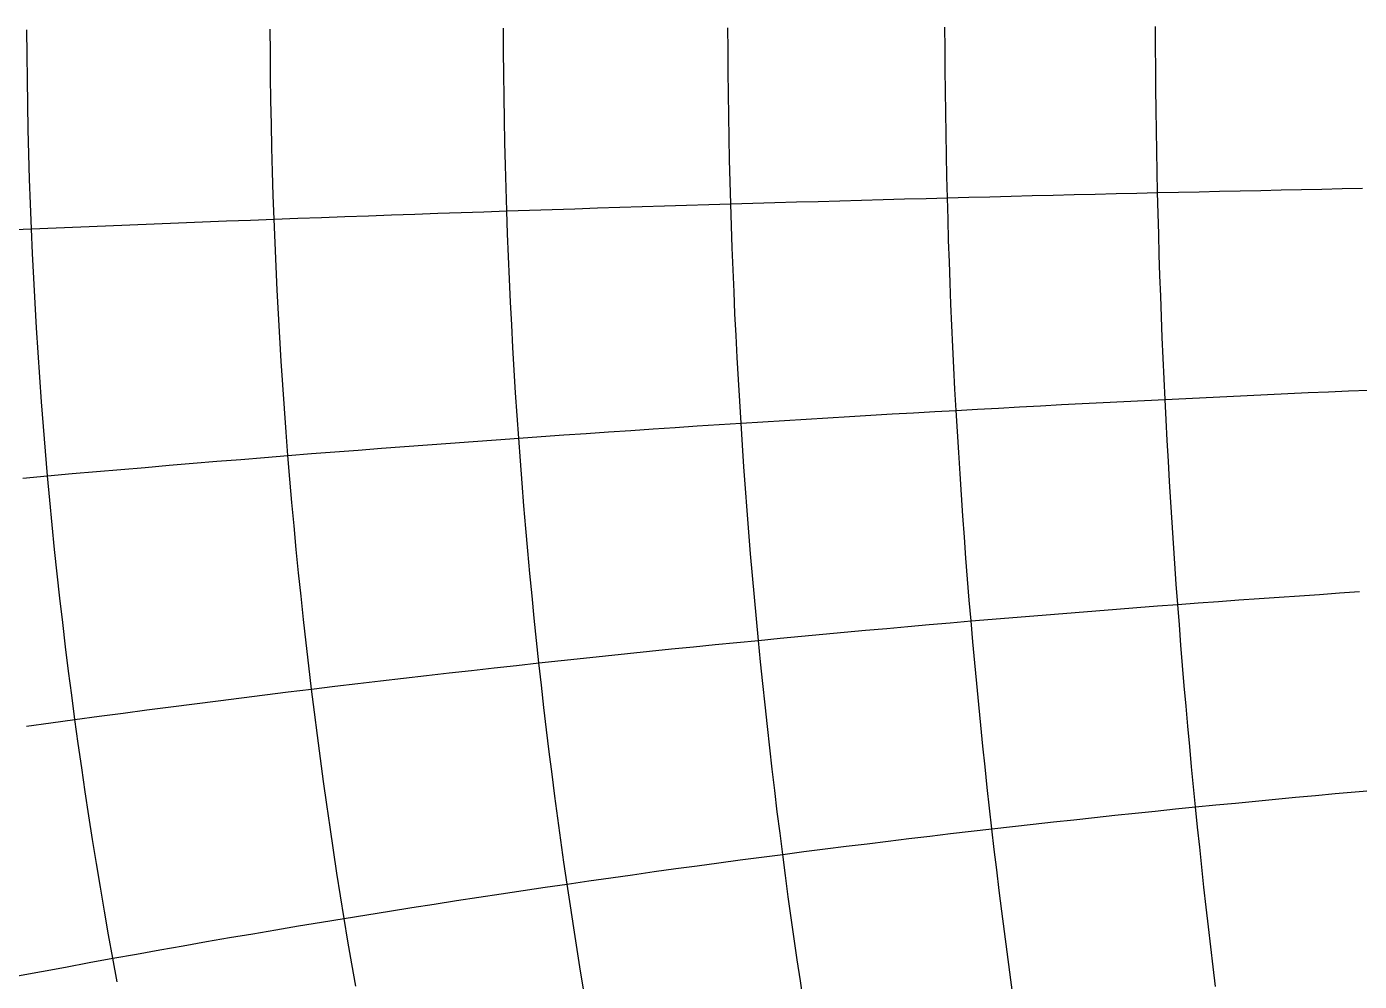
# Model space of a CAD drawing. Header units: metres. Extents: x -3.79 to 3.79, y -1 to 0.
# Drawn here: x -0.4814 to -0.2428, y -0.174 to -0.003 of the extents above; entities that cross this region are included whole.
import ezdxf

# ---------------------------------------------------------------- set-up
doc = ezdxf.new("R2010")
doc.units = ezdxf.units.M

msp = doc.modelspace()

# ---------------------------------------------------------------- linework, layer by layer
for p, q in [((-0.48136, -0.008), (-0.48139, -0.00354)), ((-0.4378, -0.00764), (-0.43782, -0.00338)), ((-0.39605, -0.00734), (-0.39607, -0.00325)), ((-0.35586, -0.00708), (-0.35588, -0.00314)), ((-0.31701, -0.00686), (-0.31703, -0.00304)), ((-0.27931, -0.00667), (-0.27932, -0.00295)), ((-0.35583, -0.01103), (-0.35586, -0.00708)), ((-0.31699, -0.01069), (-0.31701, -0.00686)), ((-0.27929, -0.01039), (-0.27931, -0.00667)), ((-0.48131, -0.01245), (-0.48136, -0.008)), ((-0.43776, -0.01191), (-0.4378, -0.00764)), ((-0.39601, -0.01144), (-0.39605, -0.00734)), ((-0.4377, -0.01617), (-0.43776, -0.01191)), ((-0.39596, -0.01553), (-0.39601, -0.01144)), ((-0.35579, -0.01498), (-0.35583, -0.01103)), ((-0.31695, -0.01451), (-0.31699, -0.01069)), ((-0.27926, -0.01411), (-0.27929, -0.01039)), ((-0.48124, -0.01691), (-0.48131, -0.01245)), ((-0.27921, -0.01783), (-0.27926, -0.01411)), ((-0.43762, -0.02042), (-0.4377, -0.01617)), ((-0.3959, -0.01962), (-0.39596, -0.01553)), ((-0.35573, -0.01893), (-0.35579, -0.01498)), ((-0.3169, -0.01833), (-0.31695, -0.01451)), ((-0.48115, -0.02136), (-0.48124, -0.01691)), ((-0.35566, -0.02287), (-0.35573, -0.01893)), ((-0.31684, -0.02216), (-0.3169, -0.01833)), ((-0.27916, -0.02154), (-0.27921, -0.01783)), ((-0.48104, -0.02582), (-0.48115, -0.02136)), ((-0.43752, -0.02468), (-0.43762, -0.02042)), ((-0.39581, -0.02371), (-0.3959, -0.01962)), ((-0.39572, -0.0278), (-0.39581, -0.02371)), ((-0.35558, -0.02682), (-0.35566, -0.02287)), ((-0.31677, -0.02598), (-0.31684, -0.02216)), ((-0.2791, -0.02526), (-0.27916, -0.02154)), ((-0.48091, -0.03027), (-0.48104, -0.02582)), ((-0.43741, -0.02894), (-0.43752, -0.02468)), ((-0.31668, -0.0298), (-0.31677, -0.02598)), ((-0.27903, -0.02897), (-0.2791, -0.02526)), ((-0.3956, -0.03188), (-0.39572, -0.0278)), ((-0.35548, -0.03076), (-0.35558, -0.02682)), ((-0.48076, -0.03472), (-0.48091, -0.03027)), ((-0.43728, -0.03319), (-0.43741, -0.02894)), ((-0.35537, -0.0347), (-0.35548, -0.03076)), ((-0.31659, -0.03362), (-0.31668, -0.0298)), ((-0.27895, -0.03269), (-0.27903, -0.02897)), ((-0.43713, -0.03744), (-0.43728, -0.03319)), ((-0.39547, -0.03597), (-0.3956, -0.03188)), ((-0.30898, -0.03342), (-0.30519, -0.03332)), ((-0.30519, -0.03332), (-0.30141, -0.03323)), ((-0.30141, -0.03323), (-0.29764, -0.03313)), ((-0.29764, -0.03313), (-0.29388, -0.03304)), ((-0.29388, -0.03304), (-0.29013, -0.03295)), ((-0.29013, -0.03295), (-0.2864, -0.03286)), ((-0.2864, -0.03286), (-0.28267, -0.03277)), ((-0.28267, -0.03277), (-0.27895, -0.03269)), ((-0.27895, -0.03269), (-0.27524, -0.0326)), ((-0.27886, -0.0364), (-0.27895, -0.03269)), ((-0.27524, -0.0326), (-0.27154, -0.03252)), ((-0.27154, -0.03252), (-0.26786, -0.03244)), ((-0.26786, -0.03244), (-0.26418, -0.03236)), ((-0.26418, -0.03236), (-0.2605, -0.03228)), ((-0.2605, -0.03228), (-0.25684, -0.0322)), ((-0.25684, -0.0322), (-0.25319, -0.03212)), ((-0.25319, -0.03212), (-0.24954, -0.03205)), ((-0.24954, -0.03205), (-0.24591, -0.03197)), ((-0.24591, -0.03197), (-0.24228, -0.0319)), ((-0.48058, -0.03916), (-0.48076, -0.03472)), ((-0.3914, -0.03583), (-0.38734, -0.0357)), ((-0.38734, -0.0357), (-0.38329, -0.03557)), ((-0.38329, -0.03557), (-0.37926, -0.03544)), ((-0.37926, -0.03544), (-0.37524, -0.03531)), ((-0.37524, -0.03531), (-0.37124, -0.03519)), ((-0.37124, -0.03519), (-0.36725, -0.03506)), ((-0.36725, -0.03506), (-0.36328, -0.03494)), ((-0.36328, -0.03494), (-0.35931, -0.03482)), ((-0.35931, -0.03482), (-0.35537, -0.0347)), ((-0.35537, -0.0347), (-0.35143, -0.03459)), ((-0.35524, -0.03864), (-0.35537, -0.0347)), ((-0.35143, -0.03459), (-0.34751, -0.03447)), ((-0.34751, -0.03447), (-0.3436, -0.03436)), ((-0.3436, -0.03436), (-0.33971, -0.03425)), ((-0.33971, -0.03425), (-0.33582, -0.03414)), ((-0.33582, -0.03414), (-0.33196, -0.03403)), ((-0.33196, -0.03403), (-0.3281, -0.03392)), ((-0.3281, -0.03392), (-0.32425, -0.03382)), ((-0.32425, -0.03382), (-0.32041, -0.03372)), ((-0.32041, -0.03372), (-0.31659, -0.03362)), ((-0.31659, -0.03362), (-0.31278, -0.03352)), ((-0.31648, -0.03743), (-0.31659, -0.03362)), ((-0.31278, -0.03352), (-0.30898, -0.03342)), ((-0.45861, -0.03827), (-0.45428, -0.0381)), ((-0.45428, -0.0381), (-0.44996, -0.03793)), ((-0.44996, -0.03793), (-0.44566, -0.03777)), ((-0.44566, -0.03777), (-0.44139, -0.0376)), ((-0.44139, -0.0376), (-0.43713, -0.03744)), ((-0.43713, -0.03744), (-0.43289, -0.03729)), ((-0.43696, -0.04169), (-0.43713, -0.03744)), ((-0.43289, -0.03729), (-0.42866, -0.03713)), ((-0.42866, -0.03713), (-0.42446, -0.03698)), ((-0.42446, -0.03698), (-0.42026, -0.03683)), ((-0.42026, -0.03683), (-0.41609, -0.03668)), ((-0.41609, -0.03668), (-0.41194, -0.03653)), ((-0.41194, -0.03653), (-0.4078, -0.03639)), ((-0.4078, -0.03639), (-0.40367, -0.03625)), ((-0.40367, -0.03625), (-0.39957, -0.03611)), ((-0.39957, -0.03611), (-0.39547, -0.03597)), ((-0.39547, -0.03597), (-0.3914, -0.03583)), ((-0.39533, -0.04005), (-0.39547, -0.03597)), ((-0.31637, -0.04125), (-0.31648, -0.03743)), ((-0.27876, -0.04011), (-0.27886, -0.0364)), ((-0.48504, -0.03935), (-0.48058, -0.03916)), ((-0.48058, -0.03916), (-0.47615, -0.03898)), ((-0.48039, -0.0436), (-0.48058, -0.03916)), ((-0.47615, -0.03898), (-0.47173, -0.0388)), ((-0.47173, -0.0388), (-0.46734, -0.03862)), ((-0.46734, -0.03862), (-0.46297, -0.03844)), ((-0.46297, -0.03844), (-0.45861, -0.03827)), ((-0.39517, -0.04413), (-0.39533, -0.04005)), ((-0.35511, -0.04258), (-0.35524, -0.03864)), ((-0.27865, -0.04382), (-0.27876, -0.04011)), ((-0.43677, -0.04594), (-0.43696, -0.04169)), ((-0.35496, -0.04652), (-0.35511, -0.04258)), ((-0.31624, -0.04506), (-0.31637, -0.04125)), ((-0.48017, -0.04804), (-0.48039, -0.0436)), ((-0.39499, -0.04821), (-0.39517, -0.04413)), ((-0.3161, -0.04887), (-0.31624, -0.04506)), ((-0.27853, -0.04753), (-0.27865, -0.04382)), ((-0.43657, -0.05018), (-0.43677, -0.04594)), ((-0.35479, -0.05045), (-0.35496, -0.04652)), ((-0.2784, -0.05123), (-0.27853, -0.04753)), ((-0.47993, -0.05248), (-0.48017, -0.04804)), ((-0.3948, -0.05229), (-0.39499, -0.04821)), ((-0.31595, -0.05268), (-0.3161, -0.04887)), ((-0.47967, -0.05691), (-0.47993, -0.05248)), ((-0.43635, -0.05443), (-0.43657, -0.05018)), ((-0.3946, -0.05636), (-0.3948, -0.05229)), ((-0.35462, -0.05438), (-0.35479, -0.05045)), ((-0.27826, -0.05493), (-0.2784, -0.05123)), ((-0.43611, -0.05866), (-0.43635, -0.05443)), ((-0.35443, -0.05831), (-0.35462, -0.05438)), ((-0.31578, -0.05649), (-0.31595, -0.05268)), ((-0.4794, -0.06134), (-0.47967, -0.05691)), ((-0.39438, -0.06043), (-0.3946, -0.05636)), ((-0.31561, -0.06029), (-0.31578, -0.05649)), ((-0.27812, -0.05863), (-0.27826, -0.05493)), ((-0.43585, -0.0629), (-0.43611, -0.05866)), ((-0.35422, -0.06223), (-0.35443, -0.05831)), ((-0.27796, -0.06233), (-0.27812, -0.05863)), ((-0.47909, -0.06577), (-0.4794, -0.06134)), ((-0.39414, -0.06449), (-0.39438, -0.06043)), ((-0.31543, -0.06409), (-0.31561, -0.06029)), ((-0.43558, -0.06713), (-0.43585, -0.0629)), ((-0.35401, -0.06615), (-0.35422, -0.06223)), ((-0.31523, -0.06789), (-0.31543, -0.06409)), ((-0.27779, -0.06603), (-0.27796, -0.06233)), ((-0.47878, -0.07019), (-0.47909, -0.06577)), ((-0.39389, -0.06856), (-0.39414, -0.06449)), ((-0.35378, -0.07007), (-0.35401, -0.06615)), ((-0.27762, -0.06972), (-0.27779, -0.06603)), ((-0.43528, -0.07135), (-0.43558, -0.06713)), ((-0.39362, -0.07261), (-0.39389, -0.06856)), ((-0.31502, -0.07169), (-0.31523, -0.06789)), ((-0.27025, -0.06936), (-0.26659, -0.06919)), ((-0.26659, -0.06919), (-0.26293, -0.06902)), ((-0.26293, -0.06902), (-0.25928, -0.06885)), ((-0.25928, -0.06885), (-0.25564, -0.06869)), ((-0.25564, -0.06869), (-0.252, -0.06852)), ((-0.252, -0.06852), (-0.24838, -0.06836)), ((-0.24838, -0.06836), (-0.24476, -0.06821)), ((-0.24476, -0.06821), (-0.24116, -0.06805)), ((-0.47843, -0.0746), (-0.47878, -0.07019)), ((-0.43498, -0.07557), (-0.43528, -0.07135)), ((-0.35354, -0.07399), (-0.35378, -0.07007)), ((-0.31502, -0.07169), (-0.31123, -0.07147)), ((-0.31123, -0.07147), (-0.30746, -0.07127)), ((-0.30746, -0.07127), (-0.30369, -0.07106)), ((-0.30369, -0.07106), (-0.29994, -0.07086)), ((-0.29994, -0.07086), (-0.29619, -0.07066)), ((-0.29619, -0.07066), (-0.29246, -0.07047)), ((-0.29246, -0.07047), (-0.28873, -0.07028)), ((-0.28873, -0.07028), (-0.28502, -0.07009)), ((-0.28502, -0.07009), (-0.28131, -0.0699)), ((-0.28131, -0.0699), (-0.27762, -0.06972)), ((-0.27762, -0.06972), (-0.27393, -0.06954)), ((-0.27743, -0.07341), (-0.27762, -0.06972)), ((-0.27393, -0.06954), (-0.27025, -0.06936)), ((-0.39334, -0.07667), (-0.39362, -0.07261)), ((-0.35354, -0.07399), (-0.34963, -0.07374)), ((-0.34963, -0.07374), (-0.34574, -0.0735)), ((-0.34574, -0.0735), (-0.34186, -0.07326)), ((-0.34186, -0.07326), (-0.33799, -0.07302)), ((-0.33799, -0.07302), (-0.33413, -0.07279)), ((-0.33413, -0.07279), (-0.33028, -0.07256)), ((-0.33028, -0.07256), (-0.32645, -0.07234)), ((-0.32645, -0.07234), (-0.32263, -0.07212)), ((-0.32263, -0.07212), (-0.31882, -0.0719)), ((-0.31882, -0.0719), (-0.31502, -0.07169)), ((-0.3148, -0.07548), (-0.31502, -0.07169)), ((-0.27724, -0.0771), (-0.27743, -0.07341)), ((-0.47808, -0.07901), (-0.47843, -0.0746)), ((-0.43465, -0.07979), (-0.43498, -0.07557)), ((-0.3893, -0.07638), (-0.38527, -0.0761)), ((-0.38527, -0.0761), (-0.38125, -0.07582)), ((-0.38125, -0.07582), (-0.37725, -0.07555)), ((-0.37725, -0.07555), (-0.37327, -0.07528)), ((-0.37327, -0.07528), (-0.36929, -0.07501)), ((-0.36929, -0.07501), (-0.36533, -0.07475)), ((-0.36533, -0.07475), (-0.36139, -0.07449)), ((-0.36139, -0.07449), (-0.35746, -0.07424)), ((-0.35746, -0.07424), (-0.35354, -0.07399)), ((-0.35328, -0.0779), (-0.35354, -0.07399)), ((-0.31457, -0.07927), (-0.3148, -0.07548)), ((-0.42208, -0.0788), (-0.41793, -0.07848)), ((-0.41793, -0.07848), (-0.41379, -0.07817)), ((-0.41379, -0.07817), (-0.40967, -0.07786)), ((-0.40967, -0.07786), (-0.40557, -0.07756)), ((-0.40557, -0.07756), (-0.40148, -0.07726)), ((-0.40148, -0.07726), (-0.3974, -0.07696)), ((-0.3974, -0.07696), (-0.39334, -0.07667)), ((-0.39334, -0.07667), (-0.3893, -0.07638)), ((-0.39305, -0.08072), (-0.39334, -0.07667)), ((-0.35301, -0.0818), (-0.35328, -0.0779)), ((-0.27703, -0.08078), (-0.27724, -0.0771)), ((-0.47769, -0.08341), (-0.47808, -0.07901)), ((-0.45164, -0.08117), (-0.44737, -0.08082)), ((-0.44737, -0.08082), (-0.44311, -0.08047)), ((-0.44311, -0.08047), (-0.43887, -0.08013)), ((-0.43887, -0.08013), (-0.43465, -0.07979)), ((-0.43465, -0.07979), (-0.43044, -0.07945)), ((-0.4343, -0.084), (-0.43465, -0.07979)), ((-0.43044, -0.07945), (-0.42626, -0.07913)), ((-0.42626, -0.07913), (-0.42208, -0.0788)), ((-0.39273, -0.08476), (-0.39305, -0.08072)), ((-0.31433, -0.08305), (-0.31457, -0.07927)), ((-0.27682, -0.08446), (-0.27703, -0.08078)), ((-0.48211, -0.08381), (-0.47769, -0.08341)), ((-0.47769, -0.08341), (-0.4733, -0.08303)), ((-0.47729, -0.08781), (-0.47769, -0.08341)), ((-0.4733, -0.08303), (-0.46893, -0.08264)), ((-0.46893, -0.08264), (-0.46458, -0.08227)), ((-0.46458, -0.08227), (-0.46025, -0.0819)), ((-0.46025, -0.0819), (-0.45594, -0.08153)), ((-0.45594, -0.08153), (-0.45164, -0.08117)), ((-0.35273, -0.08571), (-0.35301, -0.0818)), ((-0.31408, -0.08683), (-0.31433, -0.08305)), ((-0.43394, -0.0882), (-0.4343, -0.084)), ((-0.39241, -0.0888), (-0.39273, -0.08476)), ((-0.35244, -0.08961), (-0.35273, -0.08571)), ((-0.27659, -0.08813), (-0.27682, -0.08446)), ((-0.47687, -0.0922), (-0.47729, -0.08781)), ((-0.43356, -0.0924), (-0.43394, -0.0882)), ((-0.31382, -0.09061), (-0.31408, -0.08683)), ((-0.27636, -0.09181), (-0.27659, -0.08813)), ((-0.39207, -0.09284), (-0.39241, -0.0888)), ((-0.35213, -0.0935), (-0.35244, -0.08961)), ((-0.31355, -0.09438), (-0.31382, -0.09061)), ((-0.47643, -0.09659), (-0.47687, -0.0922)), ((-0.43317, -0.0966), (-0.43356, -0.0924)), ((-0.39171, -0.09687), (-0.39207, -0.09284)), ((-0.27612, -0.09547), (-0.27636, -0.09181)), ((-0.35182, -0.09739), (-0.35213, -0.0935)), ((-0.31327, -0.09815), (-0.31355, -0.09438)), ((-0.47597, -0.10096), (-0.47643, -0.09659)), ((-0.43275, -0.10078), (-0.43317, -0.0966)), ((-0.39134, -0.10089), (-0.39171, -0.09687)), ((-0.35148, -0.10127), (-0.35182, -0.09739)), ((-0.27587, -0.09914), (-0.27612, -0.09547)), ((-0.31297, -0.10191), (-0.31327, -0.09815)), ((-0.27561, -0.1028), (-0.27587, -0.09914)), ((-0.47549, -0.10534), (-0.47597, -0.10096)), ((-0.43232, -0.10497), (-0.43275, -0.10078)), ((-0.39096, -0.10491), (-0.39134, -0.10089)), ((-0.35114, -0.10515), (-0.35148, -0.10127)), ((-0.31267, -0.10567), (-0.31297, -0.10191)), ((-0.43188, -0.10914), (-0.43232, -0.10497)), ((-0.39056, -0.10893), (-0.39096, -0.10491)), ((-0.27534, -0.10645), (-0.27561, -0.1028)), ((-0.25718, -0.10514), (-0.25358, -0.10489)), ((-0.25358, -0.10489), (-0.24998, -0.10465)), ((-0.24998, -0.10465), (-0.24639, -0.10441)), ((-0.24639, -0.10441), (-0.24281, -0.10417)), ((-0.47499, -0.1097), (-0.47549, -0.10534)), ((-0.35079, -0.10902), (-0.35114, -0.10515)), ((-0.31235, -0.10942), (-0.31267, -0.10567)), ((-0.29003, -0.10758), (-0.28634, -0.1073)), ((-0.28634, -0.1073), (-0.28266, -0.10701)), ((-0.28266, -0.10701), (-0.279, -0.10673)), ((-0.279, -0.10673), (-0.27534, -0.10645)), ((-0.27534, -0.10645), (-0.27169, -0.10618)), ((-0.27506, -0.1101), (-0.27534, -0.10645)), ((-0.27169, -0.10618), (-0.26805, -0.10592)), ((-0.26805, -0.10592), (-0.26442, -0.10565)), ((-0.26442, -0.10565), (-0.2608, -0.1054)), ((-0.2608, -0.1054), (-0.25718, -0.10514)), ((-0.47447, -0.11406), (-0.47499, -0.1097)), ((-0.43141, -0.11331), (-0.43188, -0.10914)), ((-0.39014, -0.11293), (-0.39056, -0.10893)), ((-0.35042, -0.11289), (-0.35079, -0.10902)), ((-0.31987, -0.11007), (-0.31611, -0.10975)), ((-0.31611, -0.10975), (-0.31235, -0.10942)), ((-0.31235, -0.10942), (-0.3086, -0.1091)), ((-0.31202, -0.11317), (-0.31235, -0.10942)), ((-0.3086, -0.1091), (-0.30487, -0.10879)), ((-0.30487, -0.10879), (-0.30114, -0.10848)), ((-0.30114, -0.10848), (-0.29743, -0.10818)), ((-0.29743, -0.10818), (-0.29372, -0.10788)), ((-0.29372, -0.10788), (-0.29003, -0.10758)), ((-0.34271, -0.11216), (-0.33888, -0.1118)), ((-0.33888, -0.1118), (-0.33505, -0.11144)), ((-0.33505, -0.11144), (-0.33124, -0.11109)), ((-0.33124, -0.11109), (-0.32744, -0.11075)), ((-0.32744, -0.11075), (-0.32365, -0.11041)), ((-0.32365, -0.11041), (-0.31987, -0.11007)), ((-0.27477, -0.11375), (-0.27506, -0.1101)), ((-0.47393, -0.1184), (-0.47447, -0.11406)), ((-0.43093, -0.11747), (-0.43141, -0.11331)), ((-0.38971, -0.11693), (-0.39014, -0.11293)), ((-0.3699, -0.11484), (-0.36598, -0.11444)), ((-0.36598, -0.11444), (-0.36207, -0.11404)), ((-0.36207, -0.11404), (-0.35817, -0.11365)), ((-0.35817, -0.11365), (-0.35429, -0.11327)), ((-0.35429, -0.11327), (-0.35042, -0.11289)), ((-0.35042, -0.11289), (-0.34656, -0.11252)), ((-0.35004, -0.11676), (-0.35042, -0.11289)), ((-0.34656, -0.11252), (-0.34271, -0.11216)), ((-0.31169, -0.11691), (-0.31202, -0.11317)), ((-0.27448, -0.11739), (-0.27477, -0.11375)), ((-0.38971, -0.11693), (-0.38572, -0.1165)), ((-0.38572, -0.1165), (-0.38175, -0.11608)), ((-0.38175, -0.11608), (-0.37779, -0.11566)), ((-0.37779, -0.11566), (-0.37384, -0.11524)), ((-0.37384, -0.11524), (-0.3699, -0.11484)), ((-0.34964, -0.12061), (-0.35004, -0.11676)), ((-0.31134, -0.12065), (-0.31169, -0.11691)), ((-0.47337, -0.12274), (-0.47393, -0.1184)), ((-0.43044, -0.12162), (-0.43093, -0.11747)), ((-0.41396, -0.11966), (-0.40988, -0.11919)), ((-0.40988, -0.11919), (-0.40582, -0.11873)), ((-0.40582, -0.11873), (-0.40177, -0.11827)), ((-0.40177, -0.11827), (-0.39774, -0.11782)), ((-0.39774, -0.11782), (-0.39372, -0.11737)), ((-0.39372, -0.11737), (-0.38971, -0.11693)), ((-0.38927, -0.12093), (-0.38971, -0.11693)), ((-0.27417, -0.12103), (-0.27448, -0.11739)), ((-0.43459, -0.12213), (-0.43044, -0.12162)), ((-0.43044, -0.12162), (-0.42629, -0.12112)), ((-0.42992, -0.12577), (-0.43044, -0.12162)), ((-0.42629, -0.12112), (-0.42217, -0.12063)), ((-0.42217, -0.12063), (-0.41806, -0.12014)), ((-0.41806, -0.12014), (-0.41396, -0.11966)), ((-0.38882, -0.12491), (-0.38927, -0.12093)), ((-0.34924, -0.12446), (-0.34964, -0.12061)), ((-0.31098, -0.12438), (-0.31134, -0.12065)), ((-0.27386, -0.12466), (-0.27417, -0.12103)), ((-0.4728, -0.12707), (-0.47337, -0.12274)), ((-0.45139, -0.12425), (-0.44717, -0.12371)), ((-0.44717, -0.12371), (-0.44296, -0.12318)), ((-0.44296, -0.12318), (-0.43877, -0.12265)), ((-0.43877, -0.12265), (-0.43459, -0.12213)), ((-0.46848, -0.12649), (-0.46418, -0.12592)), ((-0.46418, -0.12592), (-0.4599, -0.12535)), ((-0.4599, -0.12535), (-0.45564, -0.1248)), ((-0.45564, -0.1248), (-0.45139, -0.12425)), ((-0.42939, -0.12991), (-0.42992, -0.12577)), ((-0.38835, -0.1289), (-0.38882, -0.12491)), ((-0.34882, -0.12831), (-0.34924, -0.12446)), ((-0.31061, -0.12811), (-0.31098, -0.12438)), ((-0.27354, -0.12829), (-0.27386, -0.12466)), ((-0.48149, -0.12826), (-0.47713, -0.12766)), ((-0.47713, -0.12766), (-0.4728, -0.12707)), ((-0.4728, -0.12707), (-0.46848, -0.12649)), ((-0.4722, -0.13139), (-0.4728, -0.12707)), ((-0.34839, -0.13215), (-0.34882, -0.12831)), ((-0.31024, -0.13183), (-0.31061, -0.12811)), ((-0.27321, -0.13191), (-0.27354, -0.12829)), ((-0.42885, -0.13404), (-0.42939, -0.12991)), ((-0.38786, -0.13287), (-0.38835, -0.1289)), ((-0.47158, -0.13571), (-0.4722, -0.13139)), ((-0.38737, -0.13684), (-0.38786, -0.13287)), ((-0.34795, -0.13598), (-0.34839, -0.13215)), ((-0.30985, -0.13555), (-0.31024, -0.13183)), ((-0.27287, -0.13553), (-0.27321, -0.13191)), ((-0.47095, -0.14001), (-0.47158, -0.13571)), ((-0.42829, -0.13816), (-0.42885, -0.13404)), ((-0.3475, -0.1398), (-0.34795, -0.13598)), ((-0.30945, -0.13926), (-0.30985, -0.13555)), ((-0.27252, -0.13914), (-0.27287, -0.13553)), ((-0.42771, -0.14228), (-0.42829, -0.13816)), ((-0.38685, -0.14079), (-0.38737, -0.13684)), ((-0.4703, -0.1443), (-0.47095, -0.14001)), ((-0.34704, -0.14362), (-0.3475, -0.1398)), ((-0.30904, -0.14296), (-0.30945, -0.13926)), ((-0.27216, -0.14274), (-0.27252, -0.13914)), ((-0.25426, -0.141), (-0.2507, -0.14068)), ((-0.2507, -0.14068), (-0.24715, -0.14035)), ((-0.24715, -0.14035), (-0.24361, -0.14003)), ((-0.24361, -0.14003), (-0.24008, -0.13972)), ((-0.42711, -0.14638), (-0.42771, -0.14228)), ((-0.38633, -0.14475), (-0.38685, -0.14079)), ((-0.30862, -0.14666), (-0.30904, -0.14296)), ((-0.27938, -0.14347), (-0.27577, -0.1431)), ((-0.27577, -0.1431), (-0.27216, -0.14274)), ((-0.27216, -0.14274), (-0.26856, -0.14238)), ((-0.2718, -0.14634), (-0.27216, -0.14274)), ((-0.26856, -0.14238), (-0.26498, -0.14203)), ((-0.26498, -0.14203), (-0.2614, -0.14168)), ((-0.2614, -0.14168), (-0.25782, -0.14134)), ((-0.25782, -0.14134), (-0.25426, -0.141)), ((-0.46963, -0.14859), (-0.4703, -0.1443)), ((-0.38579, -0.14869), (-0.38633, -0.14475)), ((-0.34656, -0.14743), (-0.34704, -0.14362)), ((-0.30125, -0.14582), (-0.29759, -0.14542)), ((-0.29759, -0.14542), (-0.29393, -0.14502)), ((-0.29393, -0.14502), (-0.29028, -0.14462)), ((-0.29028, -0.14462), (-0.28664, -0.14423)), ((-0.28664, -0.14423), (-0.283, -0.14385)), ((-0.283, -0.14385), (-0.27938, -0.14347)), ((-0.42651, -0.15048), (-0.42711, -0.14638)), ((-0.34607, -0.15123), (-0.34656, -0.14743)), ((-0.31975, -0.14796), (-0.31603, -0.14752)), ((-0.31603, -0.14752), (-0.31232, -0.14708)), ((-0.31232, -0.14708), (-0.30862, -0.14666)), ((-0.30862, -0.14666), (-0.30493, -0.14624)), ((-0.30819, -0.15035), (-0.30862, -0.14666)), ((-0.30493, -0.14624), (-0.30125, -0.14582)), ((-0.27142, -0.14993), (-0.2718, -0.14634)), ((-0.46894, -0.15286), (-0.46963, -0.14859)), ((-0.38524, -0.15262), (-0.38579, -0.14869)), ((-0.34228, -0.15074), (-0.3385, -0.15026)), ((-0.3385, -0.15026), (-0.33472, -0.14979)), ((-0.33472, -0.14979), (-0.33097, -0.14932)), ((-0.33097, -0.14932), (-0.32721, -0.14886)), ((-0.32721, -0.14886), (-0.32348, -0.14841)), ((-0.32348, -0.14841), (-0.31975, -0.14796)), ((-0.27104, -0.15352), (-0.27142, -0.14993)), ((-0.42588, -0.15457), (-0.42651, -0.15048)), ((-0.38467, -0.15655), (-0.38524, -0.15262)), ((-0.35752, -0.15275), (-0.3537, -0.15223)), ((-0.3537, -0.15223), (-0.34988, -0.15173)), ((-0.34988, -0.15173), (-0.34607, -0.15123)), ((-0.34607, -0.15123), (-0.34228, -0.15074)), ((-0.34558, -0.15503), (-0.34607, -0.15123)), ((-0.30776, -0.15403), (-0.30819, -0.15035)), ((-0.46824, -0.15712), (-0.46894, -0.15286)), ((-0.42524, -0.15864), (-0.42588, -0.15457)), ((-0.37685, -0.15542), (-0.37296, -0.15487)), ((-0.37296, -0.15487), (-0.36908, -0.15433)), ((-0.36908, -0.15433), (-0.36522, -0.15379)), ((-0.36522, -0.15379), (-0.36137, -0.15327)), ((-0.36137, -0.15327), (-0.35752, -0.15275)), ((-0.34507, -0.15882), (-0.34558, -0.15503)), ((-0.30731, -0.15771), (-0.30776, -0.15403)), ((-0.27065, -0.1571), (-0.27104, -0.15352)), ((-0.46751, -0.16138), (-0.46824, -0.15712)), ((-0.39254, -0.15771), (-0.3886, -0.15713)), ((-0.3886, -0.15713), (-0.38467, -0.15655)), ((-0.38467, -0.15655), (-0.38076, -0.15598)), ((-0.38409, -0.16047), (-0.38467, -0.15655)), ((-0.38076, -0.15598), (-0.37685, -0.15542)), ((-0.27025, -0.16067), (-0.27065, -0.1571)), ((-0.42459, -0.16271), (-0.42524, -0.15864)), ((-0.40845, -0.16014), (-0.40445, -0.15952)), ((-0.40445, -0.15952), (-0.40047, -0.15891)), ((-0.40047, -0.15891), (-0.3965, -0.15831)), ((-0.3965, -0.15831), (-0.39254, -0.15771)), ((-0.34454, -0.1626), (-0.34507, -0.15882)), ((-0.30685, -0.16138), (-0.30731, -0.15771)), ((-0.46677, -0.16562), (-0.46751, -0.16138)), ((-0.42459, -0.16271), (-0.42053, -0.16206)), ((-0.42053, -0.16206), (-0.41649, -0.16141)), ((-0.41649, -0.16141), (-0.41246, -0.16077)), ((-0.41246, -0.16077), (-0.40845, -0.16014)), ((-0.3835, -0.16438), (-0.38409, -0.16047)), ((-0.30638, -0.16504), (-0.30685, -0.16138)), ((-0.26984, -0.16424), (-0.27025, -0.16067)), ((-0.43685, -0.16475), (-0.43274, -0.16406)), ((-0.43274, -0.16406), (-0.42866, -0.16338)), ((-0.42866, -0.16338), (-0.42459, -0.16271)), ((-0.42392, -0.16677), (-0.42459, -0.16271)), ((-0.3829, -0.16828), (-0.3835, -0.16438)), ((-0.34401, -0.16637), (-0.34454, -0.1626)), ((-0.26943, -0.1678), (-0.26984, -0.16424)), ((-0.46601, -0.16985), (-0.46677, -0.16562)), ((-0.45341, -0.1676), (-0.44925, -0.16687)), ((-0.44925, -0.16687), (-0.4451, -0.16615)), ((-0.4451, -0.16615), (-0.44096, -0.16544)), ((-0.44096, -0.16544), (-0.43685, -0.16475)), ((-0.42323, -0.17082), (-0.42392, -0.16677)), ((-0.34347, -0.17014), (-0.34401, -0.16637)), ((-0.30591, -0.16869), (-0.30638, -0.16504)), ((-0.46601, -0.16985), (-0.4618, -0.16909)), ((-0.4618, -0.16909), (-0.4576, -0.16834)), ((-0.4576, -0.16834), (-0.45341, -0.1676)), ((-0.38228, -0.17217), (-0.3829, -0.16828)), ((-0.30542, -0.17234), (-0.30591, -0.16869)), ((-0.269, -0.17135), (-0.26943, -0.1678)), ((-0.47876, -0.1722), (-0.4745, -0.17141)), ((-0.4745, -0.17141), (-0.47025, -0.17062)), ((-0.47025, -0.17062), (-0.46601, -0.16985)), ((-0.46524, -0.17407), (-0.46601, -0.16985)), ((-0.42253, -0.17486), (-0.42323, -0.17082)), ((-0.34291, -0.17389), (-0.34347, -0.17014)), ((-0.26857, -0.1749), (-0.269, -0.17135)), ((-0.48305, -0.17301), (-0.47876, -0.1722)), ((-0.38165, -0.17605), (-0.38228, -0.17217)), ((-0.34235, -0.17764), (-0.34291, -0.17389)), ((-0.30492, -0.17598), (-0.30542, -0.17234))]:
    msp.add_line(p, q)

doc.saveas('drawing.dxf')
